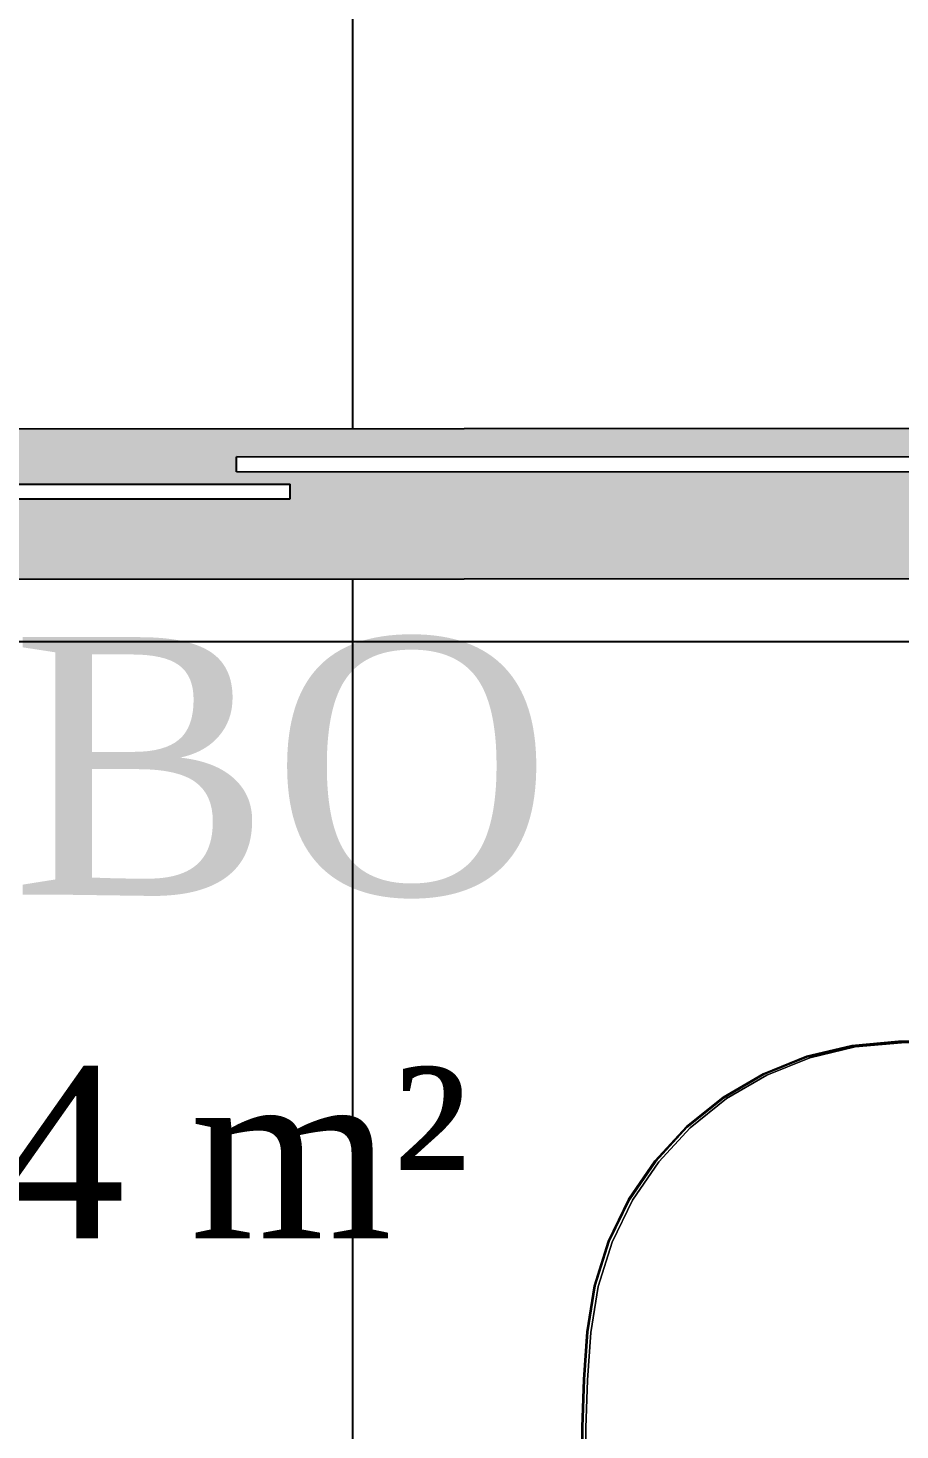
# Model space of a CAD drawing. Header units: centimetres. Extents: x -48696 to 156237, y -5617 to 29024.
# Drawn here: x -45062.6 to -45022, y 10789.2 to 10854.5 of the extents above; entities that cross this region are included whole.
import ezdxf

# ---------------------------------------------------------------- set-up
doc = ezdxf.new("R2010")
doc.units = ezdxf.units.CM
for name, color, linetype in [('Hachuria - Moveis', 1, 'Continuous'), ('Piso', 55, 'Continuous'), ('Portas-Cotas', 2, 'Continuous')]:
    doc.layers.add(name, color=color, linetype=linetype)
doc.layers.add('Moveis', color=1, linetype='Continuous', lineweight=9)
doc.layers.add('Pisos Externos', color=15, linetype='Continuous', lineweight=9)
doc.styles.add('Valéria', font='romantic.ttf', dxfattribs={"height": 10})
pattern_1 = [(90, (-26378.48, -7504.41), (-42.33333, 3e-14), []), (180, (-26378.48, -7504.41), (-3e-14, -42.33333), [])]

msp = doc.modelspace()

# ---------------------------------------------------------------- hatches: boundary and pattern name
at = {"layer": 'Piso'}
h = msp.add_hatch(dxfattribs=at)
h.set_pattern_fill('ANSI37', color=256, scale=13.333333, angle=45)
h.set_pattern_definition(pattern_1)
h.paths.add_polyline_path([(-45041.41163, 10890.8728), (-45010.72974, 10890.8728), (-45010.72974, 10878.30113), (-44982.50341, 10878.30113), (-44982.50341, 10879.42813), (-44978.4936, 10879.42813), (-44975.71616, 10879.96631), (-44975.75585, 10879.93644), (-44973.12444, 10879.93644), (-44973.12444, 10886.52527), (-44971.58344, 10886.70113), (-44971.56004, 10915.70496), (-45131.58912, 10915.79825), (-45131.63578, 10835.79819), (-44971.60652, 10835.92731), (-44971.58997, 10864.30147), (-44973.02238, 10864.37569), (-44973.50554, 10864.68202), (-44973.12444, 10871.06582), (-44975.75585, 10871.06582), (-44978.4936, 10871.57413), (-44982.50341, 10871.57413), (-44982.50341, 10872.70113), (-45010.72974, 10872.70113), (-45010.72974, 10860.12946), (-45041.41163, 10860.12946)])
h = msp.add_hatch(dxfattribs=at)
h.set_pattern_fill('ANSI37', color=256, scale=13.333333, angle=45)
h.set_pattern_definition(pattern_1)
edge = h.paths.add_edge_path()
edge.add_line((-44971.48966, 10828.9274), (-45131.63013, 10828.79819))
edge.add_line((-45131.63013, 10828.79819), (-45131.70075, 10767.29831))
edge.add_line((-45131.70075, 10767.29831), (-45129.67263, 10767.29598))
edge.add_line((-45129.67263, 10767.29598), (-45129.68185, 10759.27191))
edge.add_line((-45129.68185, 10759.27191), (-45134.68181, 10759.30173))
edge.add_line((-45134.68181, 10759.30173), (-45134.72624, 10677.80174))
edge.add_line((-45134.72624, 10677.80174), (-45134.72681, 10677.30174))
edge.add_line((-45134.72681, 10677.30174), (-45131.72682, 10677.29829))
edge.add_line((-45131.72682, 10677.29829), (-45131.72337, 10680.29829))
edge.add_line((-45131.72337, 10680.29829), (-45059.22342, 10680.21504))
edge.add_line((-45059.22342, 10680.21504), (-45059.2194, 10683.71504))
edge.add_line((-45059.2194, 10683.71504), (-45062.24019, 10683.80198))
edge.add_line((-45062.24019, 10683.80198), (-45062.24019, 10689.45098))
edge.add_line((-45062.24019, 10689.45098), (-45054.25316, 10689.45098))
edge.add_line((-45054.25316, 10689.45098), (-45053.90805, 10688.97676))
edge.add_line((-45053.90805, 10688.97676), (-45053.90805, 10683.52857))
edge.add_line((-45053.90805, 10683.52857), (-45056.7194, 10683.71217))
edge.add_line((-45056.7194, 10683.71217), (-45056.7194, 10680.21217))
edge.add_line((-45056.7194, 10680.21217), (-45052.72337, 10680.29829))
edge.add_line((-45052.72337, 10680.29829), (-45052.72687, 10677.20758))
edge.add_line((-45052.72687, 10677.20758), (-45056.72687, 10677.21218))
edge.add_line((-45056.72687, 10677.21218), (-45056.73088, 10673.71218))
edge.add_line((-45056.73088, 10673.71218), (-45053.98945, 10673.7222))
edge.add_line((-45053.98945, 10673.7222), (-45054.23433, 10670.70931))
edge.add_line((-45054.23433, 10670.70931), (-45054.23433, 10668.08058))
edge.add_line((-45054.23433, 10668.08058), (-45061.96585, 10668.08058))
edge.add_line((-45061.96585, 10668.08058), (-45061.73433, 10670.71792))
edge.add_line((-45061.73433, 10670.71792), (-45061.73433, 10673.96242))
edge.add_line((-45061.73433, 10673.96242), (-45059.23088, 10673.71505))
edge.add_line((-45059.23088, 10673.71505), (-45059.22686, 10677.21505))
edge.add_line((-45059.22686, 10677.21505), (-45129.72682, 10677.296))
edge.add_line((-45129.72682, 10677.296), (-45129.7383, 10667.296))
edge.add_line((-45129.7383, 10667.296), (-45131.73406, 10667.29717))
edge.add_line((-45131.73406, 10667.29717), (-45131.73494, 10665.7983))
edge.add_line((-45131.73494, 10665.7983), (-45021.80879, 10665.75054))
edge.add_line((-45021.80879, 10665.75054), (-45021.76177, 10746.35562))
edge.add_line((-45021.76177, 10746.35562), (-44975.86001, 10746.35562))
edge.add_line((-44975.86001, 10746.35562), (-44975.94739, 10748.29815))
edge.add_line((-44975.94739, 10748.29815), (-44977.58212, 10749.04235))
edge.add_line((-44977.58212, 10749.04235), (-44977.35093, 10766.84626))
edge.add_line((-44977.35093, 10766.84626), (-44973.28195, 10766.79342))
edge.add_line((-44973.28195, 10766.79342), (-44974.2835, 10762.20887))
edge.add_line((-44974.2835, 10762.20887), (-44975.86001, 10750.68333))
edge.add_line((-44975.86001, 10750.68333), (-44971.65624, 10750.68333))
edge.add_line((-44971.65624, 10750.68333), (-44971.63826, 10781.50634))
edge.add_line((-44971.63826, 10781.50634), (-44976.04809, 10781.50634))
edge.add_line((-44976.04809, 10781.50634), (-44976.04809, 10783.78942))
edge.add_line((-44976.04809, 10783.78942), (-44978.99405, 10783.78942))
edge.add_line((-44978.99405, 10783.78942), (-44978.99405, 10768.3739))
edge.add_line((-44978.99405, 10768.3739), (-45030.63781, 10766.72878))
edge.add_line((-45030.63781, 10766.72878), (-45036.45929, 10772.00274))
edge.add_line((-45036.45929, 10772.00274), (-45038.21912, 10780.2517))
edge.add_line((-45038.21912, 10780.2517), (-45038.21912, 10806.08047))
edge.add_line((-45038.21912, 10806.08047), (-45025.08717, 10810.00213))
edge.add_line((-45025.08717, 10810.00213), (-44978.99405, 10807.33204))
edge.add_line((-44978.99405, 10807.33204), (-44978.99405, 10789.96287))
edge.add_line((-44978.99405, 10789.96287), (-44976.85741, 10790.06036))
edge.add_line((-44976.85741, 10790.06036), (-44976.83892, 10791.95437))
edge.add_line((-44976.83892, 10791.95437), (-44974.72738, 10791.93376))
edge.add_line((-44974.72738, 10791.93376), (-44974.70921, 10794.56282))
edge.add_line((-44974.70921, 10794.56282), (-44971.63111, 10793.76409))
edge.add_line((-44971.63111, 10793.76409), (-44971.61965, 10813.40815))
edge.add_line((-44971.61965, 10813.40815), (-44976.54993, 10813.41103))
edge.add_line((-44976.54993, 10813.41103), (-44976.55052, 10812.39119))
edge.add_line((-44976.55052, 10812.39119), (-44978.69298, 10812.98))
edge.add_line((-44978.69298, 10812.98), (-44981.37182, 10819.99066))
edge.add_line((-44981.37182, 10819.99066), (-44981.37182, 10827.02748))
edge.add_line((-44981.37182, 10827.02748), (-44971.61171, 10827.02178))
edge.add_line((-44971.61171, 10827.02178), (-44971.6106, 10828.9273))
at = {"layer": 'Pisos Externos'}
h = msp.add_hatch(dxfattribs=at)
h.set_pattern_fill('AR-SAND', color=256, scale=0.05, angle=135)
h.set_pattern_definition([(172.5, (-29087.0166, -1474.9159), (-1.67376745, -1.78690674), [0, -1.9304, 0, -2.159, 0, -2.06375]), (142.5, (-29087.0166, -1474.916), (-4.12366426, -0.94505464), [0, -1.0414, 0, -1.7399, 0, -0.66675]), (102.5, (-29085.912, -1476.0204), (-2.80166156, 2.79149913), [0, -0.635, 0, -2.286, 0, -2.9845]), (92.5, (-29085.912, -1476.0204), (-3.4877539, 1.91140555), [0, -0.3175, 0, -1.4986, 0, -1.7145])])
h.paths.add_polyline_path([(-45052.87191, 10834.55306), (-44977.82526, 10834.50929), (-44976.62827, 10834.50929), (-44976.62827, 10834.80263), (-44976.54809, 10834.80263), (-44976.45298, 10834.80263), (-44976.32903, 10834.80263), (-44976.18468, 10834.80263), (-44976.02978, 10834.80263), (-44975.87488, 10834.80263), (-44975.73053, 10834.80263), (-44975.60658, 10834.80263), (-44975.51147, 10834.80263), (-44975.45168, 10834.80263), (-44975.43129, 10834.80263), (-44975.43129, 10834.50929), (-44974.2343, 10834.50929), (-44974.2343, 10834.80263), (-44974.15412, 10834.80263), (-44974.059, 10834.80263), (-44973.93505, 10834.80263), (-44973.79071, 10834.80263), (-44973.63581, 10834.80263), (-44973.4809, 10834.80263), (-44973.33656, 10834.80263), (-44973.21261, 10834.80263), (-44973.1175, 10834.80263), (-44973.05771, 10834.80263), (-44973.03731, 10834.80263), (-44973.03731, 10834.50929), (-44971.60734, 10834.50929), (-44971.60652, 10835.92731), (-45131.63578, 10835.79819), (-45131.63723, 10833.32004), (-45128.36093, 10833.31813), (-45128.36093, 10833.96201), (-45128.36093, 10835.29534), (-45127.69427, 10835.29534), (-45127.69427, 10833.96201), (-45127.69427, 10833.31774), (-45050.37266, 10833.27264), (-45050.37306, 10832.59629), (-45127.69427, 10832.58694), (-45127.69427, 10831.92492), (-45127.69427, 10830.59158), (-45128.36093, 10830.59158), (-45128.36093, 10831.92492), (-45128.36093, 10832.58686), (-45131.63766, 10832.58646), (-45131.63987, 10828.79818), (-44971.6106, 10828.9273), (-44971.60839, 10832.71243), (-44971.93212, 10832.71243), (-44971.93212, 10833.5124), (-44973.36567, 10833.5124), (-44973.36567, 10833.21917), (-44973.37731, 10833.21917), (-44973.45917, 10833.21917), (-44973.51673, 10833.21917), (-44973.57657, 10833.21917), (-44973.63581, 10833.21917), (-44973.69504, 10833.21917), (-44973.75488, 10833.21917), (-44973.81244, 10833.21917), (-44973.86134, 10833.21917), (-44973.90594, 10833.21917), (-44973.90594, 10833.5124), (-44975.75964, 10833.5124), (-44975.75964, 10833.21917), (-44975.77129, 10833.21917), (-44975.80425, 10833.21917), (-44975.85314, 10833.21917), (-44975.91071, 10833.21917), (-44975.97055, 10833.21917), (-44976.02978, 10833.21917), (-44976.08901, 10833.21917), (-44976.14885, 10833.21917), (-44976.20642, 10833.21917), (-44976.25531, 10833.21917), (-44976.29992, 10833.21917), (-44976.29992, 10833.5124), (-44977.82526, 10833.5124), (-44977.82526, 10833.80563), (-45052.87232, 10833.8494)])

# ---------------------------------------------------------------- linework, layer by layer
at = {"layer": 'Hachuria - Moveis'}
for p, q in [((-45052.87232, 10833.8494), (-45052.87191, 10834.55306)), ((-44977.82526, 10834.50929), (-45052.87191, 10834.55306)), ((-44977.82526, 10833.80563), (-45052.87232, 10833.8494)), ((-45131.63723, 10833.32004), (-45050.37266, 10833.27264)), ((-45050.37306, 10832.59541), (-45050.37266, 10833.27264)), ((-45131.63766, 10832.58646), (-45050.37306, 10832.59629))]:
    msp.add_line(p, q, dxfattribs=at)
at = {"layer": 'Moveis'}
for p, q in [((-45026.32941, 10806.63229), (-45024.21615, 10807.13969)), ((-45024.2089, 10807.09338), (-45026.31542, 10806.58756)), ((-45024.0693, 10807.06857), (-45026.17582, 10806.56274)), ((-45024.21615, 10807.13969), (-45022.05136, 10807.33204)), ((-45024.2089, 10807.09338), (-45022.05101, 10807.28518)), ((-45024.0693, 10807.06857), (-45021.91141, 10807.26036)), ((-45022.05136, 10807.33204), (-44978.99405, 10807.33204)), ((-45022.05101, 10807.28518), (-44978.99405, 10807.28518)), ((-45028.34554, 10805.8208), (-45026.32941, 10806.63229)), ((-45028.32512, 10805.77861), (-45026.31542, 10806.58756)), ((-45026.17582, 10806.56274), (-45028.18552, 10805.7538)), ((-45030.22106, 10804.72272), (-45028.34554, 10805.8208)), ((-45030.19464, 10804.68401), (-45028.32512, 10805.77861)), ((-45030.05504, 10804.65919), (-45028.18552, 10805.7538)), ((-45031.91548, 10803.36176), (-45030.22106, 10804.72272)), ((-45030.19464, 10804.68401), (-45031.88366, 10803.32735)), ((-45030.05504, 10804.65919), (-45031.74406, 10803.30254)), ((-45033.39227, 10801.76726), (-45031.91548, 10803.36176)), ((-45033.35572, 10801.73791), (-45031.88366, 10803.32735)), ((-45033.21612, 10801.7131), (-45031.74406, 10803.30254)), ((-45034.61954, 10799.97363), (-45033.39227, 10801.76726)), ((-45033.35572, 10801.73791), (-45034.57908, 10799.94999)), ((-45033.21612, 10801.7131), (-45034.43948, 10799.92517)), ((-45035.57084, 10798.01957), (-45034.61954, 10799.97363)), ((-45035.52733, 10798.00214), (-45034.57908, 10799.94999)), ((-45034.43948, 10799.92517), (-45035.38773, 10797.97733)), ((-45036.22563, 10795.94724), (-45035.57084, 10798.01957)), ((-45036.18003, 10795.9364), (-45035.52733, 10798.00214)), ((-45036.04043, 10795.91159), (-45035.38773, 10797.97733)), ((-45036.56978, 10793.80134), (-45036.22563, 10795.94724)), ((-45036.18003, 10795.9364), (-45036.52309, 10793.79734)), ((-45036.04043, 10795.91159), (-45036.38349, 10793.77253)), ((-45036.72181, 10791.58261), (-45036.56978, 10793.80134)), ((-45036.67501, 10791.58021), (-45036.52309, 10793.79734)), ((-45036.5354, 10791.55539), (-45036.38349, 10793.77253)), ((-45036.79787, 10789.35998), (-45036.72181, 10791.58261)), ((-45036.67501, 10791.58021), (-45036.75101, 10789.35917)), ((-45036.61141, 10789.33436), (-45036.5354, 10791.55539)), ((-45036.80738, 10787.41106), (-45036.79787, 10789.35998)), ((-45036.75101, 10789.35917), (-45036.75101, 10786.2999)), ((-45036.61141, 10786.27508), (-45036.61141, 10789.33436))]:
    msp.add_line(p, q, dxfattribs=at)
for points, invisible_edges in [([(-45031.91548, 10803.36176), (-45031.36008, 10829.27478), (-45030.22106, 10804.72272)], 3), ([(-45031.91548, 10803.36176), (-45031.36008, 10829.27478), (-45030.22106, 10804.72272)], 3), ([(-45031.91548, 10803.36176), (-45031.36008, 10829.27478), (-45030.22106, 10804.72272)], 3), ([(-45031.91548, 10803.36176), (-45031.36008, 10829.27478), (-45030.22106, 10804.72272)], 3), ([(-45031.91548, 10803.36176), (-45031.36008, 10829.27478), (-45030.22106, 10804.72272)], 3), ([(-45031.36008, 10829.31467), (-45024.21615, 10807.13969), (-45026.32941, 10806.63229)], 13), ([(-45031.36008, 10829.31467), (-45026.32941, 10806.63229), (-45028.34554, 10805.8208)], 13), ([(-45031.36008, 10829.31467), (-45028.34554, 10805.8208), (-45030.22106, 10804.72272)], 13), ([(-45031.36008, 10829.31467), (-45024.21615, 10807.13969), (-45026.32941, 10806.63229)], 13), ([(-45031.36008, 10829.31467), (-45026.32941, 10806.63229), (-45028.34554, 10805.8208)], 13), ([(-45031.36008, 10829.31467), (-45028.34554, 10805.8208), (-45030.22106, 10804.72272)], 13), ([(-45031.36008, 10829.31467), (-45024.21615, 10807.13969), (-45026.32941, 10806.63229)], 13), ([(-45031.36008, 10829.31467), (-45026.32941, 10806.63229), (-45028.34554, 10805.8208)], 13), ([(-45031.36008, 10829.31467), (-45028.34554, 10805.8208), (-45030.22106, 10804.72272)], 13), ([(-45031.36008, 10829.31467), (-45024.21615, 10807.13969), (-45026.32941, 10806.63229)], 13), ([(-45031.36008, 10829.31467), (-45026.32941, 10806.63229), (-45028.34554, 10805.8208)], 13), ([(-45031.36008, 10829.31467), (-45028.34554, 10805.8208), (-45030.22106, 10804.72272)], 13), ([(-45031.36008, 10829.31467), (-45024.21615, 10807.13969), (-45026.32941, 10806.63229)], 13), ([(-45031.36008, 10829.31467), (-45026.32941, 10806.63229), (-45028.34554, 10805.8208)], 13), ([(-45031.36008, 10829.31467), (-45028.34554, 10805.8208), (-45030.22106, 10804.72272)], 13), ([(-45036.87094, 10828.63538), (-45036.79787, 10789.35998), (-45036.80738, 10787.41106)], 13), ([(-45036.87094, 10828.63538), (-45036.79787, 10789.35998), (-45036.80738, 10787.41106)], 13), ([(-45036.87094, 10828.63538), (-45036.79787, 10789.35998), (-45036.80738, 10787.41106)], 13), ([(-45036.87094, 10828.63538), (-45036.79787, 10789.35998), (-45036.80738, 10787.41106)], 13), ([(-45036.87094, 10828.63538), (-45036.79787, 10789.35998), (-45036.80738, 10787.41106)], 13), ([(-45036.78908, 10828.62346), (-45036.72181, 10791.58261), (-45036.79787, 10789.35998)], 13), ([(-45036.78908, 10828.62346), (-45036.72181, 10791.58261), (-45036.79787, 10789.35998)], 13), ([(-45036.78908, 10828.62346), (-45036.72181, 10791.58261), (-45036.79787, 10789.35998)], 13), ([(-45036.78908, 10828.62346), (-45036.72181, 10791.58261), (-45036.79787, 10789.35998)], 13), ([(-45036.78908, 10828.62346), (-45036.72181, 10791.58261), (-45036.79787, 10789.35998)], 13), ([(-45036.62524, 10828.60103), (-45036.56978, 10793.80134), (-45036.72181, 10791.58261)], 13), ([(-45036.62524, 10828.60103), (-45036.56978, 10793.80134), (-45036.72181, 10791.58261)], 13), ([(-45036.62524, 10828.60103), (-45036.56978, 10793.80134), (-45036.72181, 10791.58261)], 13), ([(-45036.62524, 10828.60103), (-45036.56978, 10793.80134), (-45036.72181, 10791.58261)], 13), ([(-45036.62524, 10828.60103), (-45036.56978, 10793.80134), (-45036.72181, 10791.58261)], 13), ([(-45036.29715, 10828.56183), (-45036.22563, 10795.94724), (-45036.56978, 10793.80134)], 13), ([(-45036.29715, 10828.56183), (-45036.22563, 10795.94724), (-45036.56978, 10793.80134)], 13), ([(-45036.29715, 10828.56183), (-45036.22563, 10795.94724), (-45036.56978, 10793.80134)], 13), ([(-45036.29715, 10828.56183), (-45036.22563, 10795.94724), (-45036.56978, 10793.80134)], 13), ([(-45036.29715, 10828.56183), (-45036.22563, 10795.94724), (-45036.56978, 10793.80134)], 13), ([(-45035.63997, 10828.5025), (-45035.57084, 10798.01957), (-45036.22563, 10795.94724)], 13), ([(-45035.63997, 10828.5025), (-45035.57084, 10798.01957), (-45036.22563, 10795.94724)], 13), ([(-45035.63997, 10828.5025), (-45035.57084, 10798.01957), (-45036.22563, 10795.94724)], 13), ([(-45035.63997, 10828.5025), (-45035.57084, 10798.01957), (-45036.22563, 10795.94724)], 13), ([(-45035.63997, 10828.5025), (-45035.57084, 10798.01957), (-45036.22563, 10795.94724)], 13), ([(-45034.65214, 10828.47623), (-45034.61954, 10799.97363), (-45035.57084, 10798.01957)], 13), ([(-45034.65214, 10828.47623), (-45034.61954, 10799.97363), (-45035.57084, 10798.01957)], 13), ([(-45034.65214, 10828.47623), (-45034.61954, 10799.97363), (-45035.57084, 10798.01957)], 13), ([(-45034.65214, 10828.47623), (-45034.61954, 10799.97363), (-45035.57084, 10798.01957)], 13), ([(-45034.65214, 10828.47623), (-45034.61954, 10799.97363), (-45035.57084, 10798.01957)], 13), ([(-45033.42348, 10828.84278), (-45033.39227, 10801.76726), (-45034.61954, 10799.97363)], 13), ([(-45033.42348, 10828.84278), (-45033.39227, 10801.76726), (-45034.61954, 10799.97363)], 13), ([(-45033.42348, 10828.84278), (-45033.39227, 10801.76726), (-45034.61954, 10799.97363)], 13), ([(-45033.42348, 10828.84278), (-45033.39227, 10801.76726), (-45034.61954, 10799.97363)], 13), ([(-45033.42348, 10828.84278), (-45033.39227, 10801.76726), (-45034.61954, 10799.97363)], 13), ([(-45033.39227, 10801.76726), (-45032.95881, 10828.84278), (-45031.91548, 10803.36176)], 3), ([(-45033.39227, 10801.76726), (-45032.95881, 10828.84278), (-45031.91548, 10803.36176)], 3), ([(-45033.39227, 10801.76726), (-45032.95881, 10828.84278), (-45031.91548, 10803.36176)], 3), ([(-45033.39227, 10801.76726), (-45032.95881, 10828.84278), (-45031.91548, 10803.36176)], 3), ([(-45033.39227, 10801.76726), (-45032.95881, 10828.84278), (-45031.91548, 10803.36176)], 3), ([(-45023.49201, 10828.85878), (-45022.05136, 10807.33204), (-45024.21615, 10807.13969)], 13), ([(-45023.49201, 10828.85878), (-45022.05136, 10807.33204), (-45024.21615, 10807.13969)], 13), ([(-45023.49201, 10828.85878), (-45022.05136, 10807.33204), (-45024.21615, 10807.13969)], 13), ([(-45023.49201, 10828.85878), (-45022.05136, 10807.33204), (-45024.21615, 10807.13969)], 13), ([(-45023.49201, 10828.85878), (-45022.05136, 10807.33204), (-45024.21615, 10807.13969)], 13), ([(-44980.16738, 10808.51467), (-44978.99405, 10807.33204), (-45022.05136, 10807.33204)], 13), ([(-44980.16738, 10808.51467), (-44978.99405, 10807.33204), (-45022.05136, 10807.33204)], 13), ([(-44980.16738, 10808.51467), (-44978.99405, 10807.33204), (-45022.05136, 10807.33204)], 13), ([(-44980.16738, 10808.51467), (-44978.99405, 10807.33204), (-45022.05136, 10807.33204)], 13), ([(-44980.16738, 10808.51467), (-44978.99405, 10807.33204), (-45022.05136, 10807.33204)], 13), ([(-45024.21615, 10807.13969), (-45026.31542, 10806.58756), (-45026.32941, 10806.63229)], 3), ([(-45024.21615, 10807.13969), (-45024.2089, 10807.09338), (-45026.31542, 10806.58756)], 13), ([(-45024.2089, 10807.09338), (-45026.17582, 10806.56274), (-45026.31542, 10806.58756)], 3), ([(-45024.2089, 10807.09338), (-45024.0693, 10807.06857), (-45026.17582, 10806.56274)], 13), ([(-45024.0693, 10807.06857), (-45024.0693, 10768.54088), (-45026.17582, 10806.56274)], 3), ([(-45022.05136, 10807.33204), (-45024.2089, 10807.09338), (-45024.21615, 10807.13969)], 3), ([(-45022.05136, 10807.33204), (-45022.05101, 10807.28518), (-45024.2089, 10807.09338)], 13), ([(-45022.05101, 10807.28518), (-45024.0693, 10807.06857), (-45024.2089, 10807.09338)], 3), ([(-45022.05101, 10807.28518), (-45021.91141, 10807.26036), (-45024.0693, 10807.06857)], 13), ([(-45021.91141, 10807.26036), (-45021.91141, 10768.34908), (-45024.0693, 10807.06857)], 3), ([(-45024.0693, 10807.06857), (-45021.91141, 10768.34908), (-45023.40542, 10768.48187)], 13), ([(-45024.0693, 10807.06857), (-45023.40542, 10768.48187), (-45023.90594, 10768.52636)], 13), ([(-45024.0693, 10807.06857), (-45023.90594, 10768.52636), (-45024.0693, 10768.54088)], 13), ([(-44978.99405, 10807.33204), (-45022.05101, 10807.28518), (-45022.05136, 10807.33204)], 3), ([(-44978.99405, 10807.28518), (-44987.77541, 10807.26036), (-45022.05101, 10807.28518)], 3), ([(-45022.05101, 10807.28518), (-44987.77541, 10807.26036), (-45021.91141, 10807.26036)], 13), ([(-45026.32941, 10806.63229), (-45028.32512, 10805.77861), (-45028.34554, 10805.8208)], 3), ([(-45026.32941, 10806.63229), (-45026.31542, 10806.58756), (-45028.32512, 10805.77861)], 13), ([(-45026.31542, 10806.58756), (-45028.18552, 10805.7538), (-45028.32512, 10805.77861)], 3), ([(-45026.31542, 10806.58756), (-45026.17582, 10806.56274), (-45028.18552, 10805.7538)], 13), ([(-45026.17582, 10806.56274), (-45026.17582, 10769.0467), (-45028.18552, 10805.7538)], 3), ([(-45026.17582, 10806.56274), (-45024.0693, 10768.54088), (-45024.81891, 10768.72088)], 13), ([(-45026.17582, 10806.56274), (-45024.81891, 10768.72088), (-45026.17582, 10769.0467)], 13), ([(-45028.34554, 10805.8208), (-45030.19464, 10804.68401), (-45030.22106, 10804.72272)], 3), ([(-45028.34554, 10805.8208), (-45028.32512, 10805.77861), (-45030.19464, 10804.68401)], 13), ([(-45028.32512, 10805.77861), (-45030.05504, 10804.65919), (-45030.19464, 10804.68401)], 3), ([(-45028.32512, 10805.77861), (-45028.18552, 10805.7538), (-45030.05504, 10804.65919)], 13), ([(-45028.18552, 10805.7538), (-45028.18552, 10769.85564), (-45030.05504, 10804.65919)], 3), ([(-45028.18552, 10805.7538), (-45026.17582, 10769.0467), (-45028.18552, 10769.85564)], 13), ([(-45030.22106, 10804.72272), (-45031.88366, 10803.32735), (-45031.91548, 10803.36176)], 3), ([(-45030.22106, 10804.72272), (-45030.19464, 10804.68401), (-45031.88366, 10803.32735)], 13), ([(-45030.19464, 10804.68401), (-45031.74406, 10803.30254), (-45031.88366, 10803.32735)], 3), ([(-45030.19464, 10804.68401), (-45030.05504, 10804.65919), (-45031.74406, 10803.30254)], 13), ([(-45030.05504, 10804.65919), (-45030.05504, 10770.95025), (-45031.74406, 10803.30254)], 3), ([(-45030.05504, 10804.65919), (-45028.18552, 10769.85564), (-45030.05504, 10770.95025)], 13), ([(-45031.91548, 10803.36176), (-45033.35572, 10801.73791), (-45033.39227, 10801.76726)], 3), ([(-45031.91548, 10803.36176), (-45031.88366, 10803.32735), (-45033.35572, 10801.73791)], 13), ([(-45031.88366, 10803.32735), (-45033.21612, 10801.7131), (-45033.35572, 10801.73791)], 3), ([(-45031.88366, 10803.32735), (-45031.74406, 10803.30254), (-45033.21612, 10801.7131)], 13), ([(-45031.74406, 10803.30254), (-45031.74406, 10772.30691), (-45033.21612, 10801.7131)], 3), ([(-45031.74406, 10803.30254), (-45030.05504, 10770.95025), (-45031.74406, 10772.30691)], 13), ([(-45033.39227, 10801.76726), (-45034.57908, 10799.94999), (-45034.61954, 10799.97363)], 3), ([(-45033.39227, 10801.76726), (-45033.35572, 10801.73791), (-45034.57908, 10799.94999)], 13), ([(-45033.35572, 10801.73791), (-45034.43948, 10799.92517), (-45034.57908, 10799.94999)], 3), ([(-45033.35572, 10801.73791), (-45033.21612, 10801.7131), (-45034.43948, 10799.92517)], 13), ([(-45033.21612, 10801.7131), (-45033.21612, 10773.89635), (-45034.43948, 10799.92517)], 3), ([(-45033.21612, 10801.7131), (-45031.74406, 10772.30691), (-45033.21612, 10773.89635)], 13), ([(-45034.61954, 10799.97363), (-45035.52733, 10798.00214), (-45035.57084, 10798.01957)], 3), ([(-45034.61954, 10799.97363), (-45034.57908, 10799.94999), (-45035.52733, 10798.00214)], 13), ([(-45034.57908, 10799.94999), (-45035.38773, 10797.97733), (-45035.52733, 10798.00214)], 3), ([(-45034.57908, 10799.94999), (-45034.43948, 10799.92517), (-45035.38773, 10797.97733)], 13), ([(-45034.43948, 10799.92517), (-45034.43948, 10775.68427), (-45035.38773, 10797.97733)], 3), ([(-45034.43948, 10799.92517), (-45033.21612, 10773.89635), (-45034.43948, 10775.68427)], 13), ([(-45035.57084, 10798.01957), (-45036.18003, 10795.9364), (-45036.22563, 10795.94724)], 3), ([(-45035.57084, 10798.01957), (-45035.52733, 10798.00214), (-45036.18003, 10795.9364)], 13), ([(-45035.52733, 10798.00214), (-45036.04043, 10795.91159), (-45036.18003, 10795.9364)], 3), ([(-45035.52733, 10798.00214), (-45035.38773, 10797.97733), (-45036.04043, 10795.91159)], 13), ([(-45035.38773, 10797.97733), (-45035.38773, 10777.63212), (-45036.04043, 10795.91159)], 3), ([(-45035.38773, 10797.97733), (-45034.43948, 10775.68427), (-45035.38773, 10777.63212)], 13), ([(-45036.22563, 10795.94724), (-45036.52309, 10793.79734), (-45036.56978, 10793.80134)], 3), ([(-45036.22563, 10795.94724), (-45036.18003, 10795.9364), (-45036.52309, 10793.79734)], 13), ([(-45036.18003, 10795.9364), (-45036.38349, 10793.77253), (-45036.52309, 10793.79734)], 3), ([(-45036.18003, 10795.9364), (-45036.04043, 10795.91159), (-45036.38349, 10793.77253)], 13), ([(-45036.04043, 10795.91159), (-45036.04043, 10779.69785), (-45036.38349, 10793.77253)], 3), ([(-45036.04043, 10795.91159), (-45035.38773, 10777.63212), (-45036.04043, 10779.69785)], 13), ([(-45036.56978, 10793.80134), (-45036.67501, 10791.58021), (-45036.72181, 10791.58261)], 3), ([(-45036.56978, 10793.80134), (-45036.52309, 10793.79734), (-45036.67501, 10791.58021)], 13), ([(-45036.52309, 10793.79734), (-45036.5354, 10791.55539), (-45036.67501, 10791.58021)], 3), ([(-45036.52309, 10793.79734), (-45036.38349, 10793.77253), (-45036.5354, 10791.55539)], 13), ([(-45036.38349, 10793.77253), (-45036.38349, 10781.83692), (-45036.5354, 10791.55539)], 3), ([(-45036.38349, 10793.77253), (-45036.04043, 10779.69785), (-45036.38349, 10781.83692)], 13), ([(-45036.72181, 10791.58261), (-45036.75101, 10789.35917), (-45036.79787, 10789.35998)], 3), ([(-45036.72181, 10791.58261), (-45036.67501, 10791.58021), (-45036.75101, 10789.35917)], 13), ([(-45036.67501, 10791.58021), (-45036.67501, 10784.07887), (-45036.75101, 10789.35917)], 3), ([(-45036.67501, 10791.58021), (-45036.5354, 10791.55539), (-45036.61141, 10789.33436)], 13), ([(-45036.5354, 10791.55539), (-45036.5354, 10784.05405), (-45036.61141, 10786.27508)], 13), ([(-45036.5354, 10791.55539), (-45036.61141, 10786.27508), (-45036.61141, 10789.33436)], 1), ([(-45036.5354, 10791.55539), (-45036.38349, 10781.83692), (-45036.5354, 10784.05405)], 13), ([(-45036.79787, 10789.35998), (-45036.79787, 10786.2991), (-45036.80738, 10787.41106)], 1), ([(-45036.79787, 10789.35998), (-45036.75101, 10789.35917), (-45036.75101, 10786.2999)], 13), ([(-45036.75101, 10789.35917), (-45036.67501, 10784.07887), (-45036.75101, 10786.2999)], 1), ([(-45036.61141, 10786.27508), (-45036.67501, 10784.07887), (-45036.61141, 10789.33436)], 3)]:
    msp.add_3dface(points, dxfattribs=dict(at, invisible_edges=invisible_edges))
at = {"layer": 'Piso'}
for p, q in [((-45131.63578, 10835.79819), (-44971.49531, 10835.9274)), ((-45131.63013, 10828.79819), (-44971.48966, 10828.9274))]:
    msp.add_line(p, q, dxfattribs=at)

# ---------------------------------------------------------------- texts
at = {"layer": 'Portas-Cotas', "insert": (-45075.93174, 10826.1532), "char_height": 12, "attachment_point": 2, "style": 'Valéria'}
msp.add_mtext('LAVABO\\P{\\H0.6667x;ÁREA = 4 m²}', dxfattribs=at)

doc.saveas('drawing.dxf')
